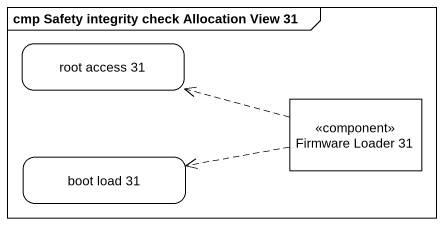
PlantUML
@startuml
mainframe cmp Safety integrity check Allocation View 31
hide empty description
state "root access 31" as root_access_31
state "Firmware Loader 31" as Firmware_Loader_31 <<component>>
state "boot load 31" as boot_load_31
Firmware_Loader_31 -left[dashed]-> root_access_31
Firmware_Loader_31 -left[dashed]-> boot_load_31
@enduml
